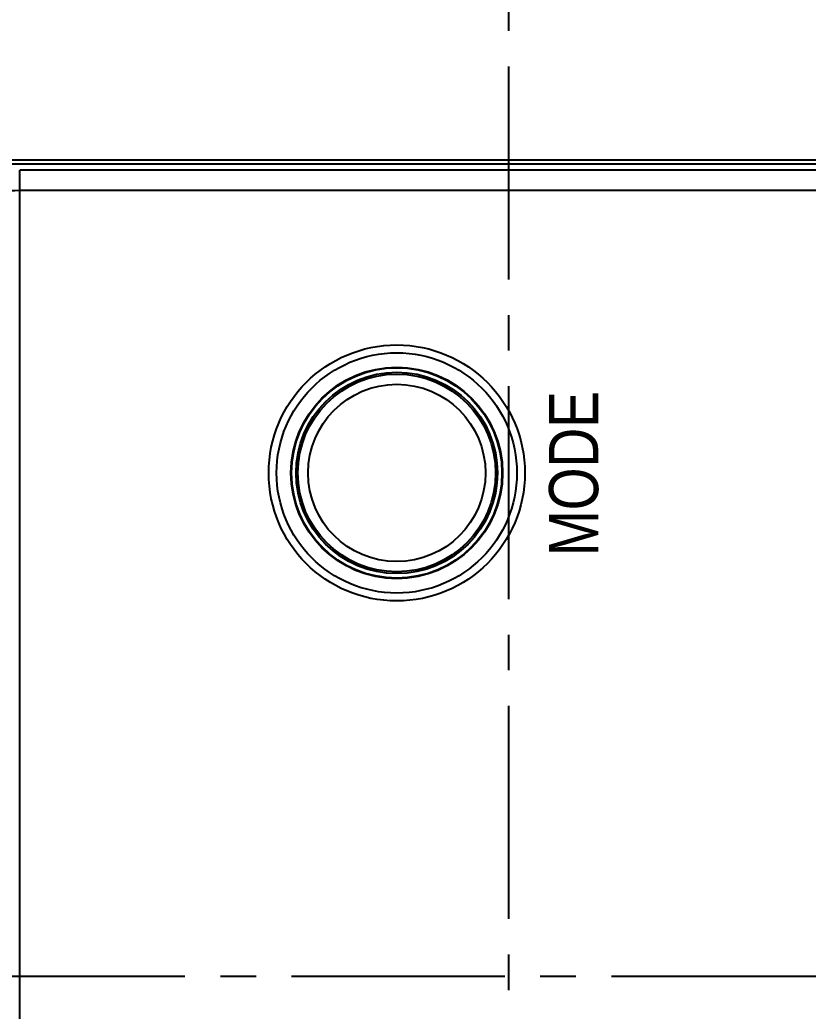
# Model space of a CAD drawing. Extents: x -329 to 5579, y -1951 to 3105.
# Drawn here: x 3010.36 to 3045.58, y -1515.27 to -1470.97 of the extents above; entities that cross this region are included whole.
import ezdxf

# ---------------------------------------------------------------- set-up
doc = ezdxf.new("R2010")
doc.units = 0
doc.header["$PDMODE"] = 3
doc.header["$PDSIZE"] = 1.5
doc.linetypes.add('CENTER', pattern=[17.8, 10.75, -2.35, 2.35, -2.35])
doc.linetypes.add('CENTER2', pattern=[28.575, 19.05, -3.175, 3.175, -3.175])
doc.layers.get('DEFPOINTS').update_dxf_attribs({"linetype": 'CONTINUOUS'})
for name, color, linetype in [('3', 112, 'CENTER'), ('BUTTON_PUSH9DXF_CONTINUOUS', 7, 'CONTINUOUS'), ('CV', 6, 'CONTINUOUS'), ('DIM', 1, 'CONTINUOUS'), ('TOP_CASE-90ADXF_CONTINUOUS', 7, 'CONTINUOUS')]:
    doc.layers.add(name, color=color, linetype=linetype)
doc.styles.add('MODE', font='arialbd.ttf', dxfattribs={"width": 0.8})
doc.styles.add('OMI-1', font='arial.ttf', dxfattribs={"oblique": 1})
doc.dimstyles.new('1', dxfattribs={"dimtxt": 4, "dimasz": 2.5, "dimexe": 0.8, "dimexo": 0.3, "dimgap": 0.5, "dimtad": 1, "dimtoh": 1, "dimdec": 1, "dimzin": 0, "dimtxsty": 'OMI-1', "dimcen": 0, "dimclrd": 256, "dimclre": 256, "dimclrt": 256, "dimazin": 3, "dimtfac": 0.8, "dimtdec": 1, "dimtix": 1, "dimtmove": 0, "dimatfit": 3, "dimtolj": 1, "dimtzin": 0})

# ---------------------------------------------------------------- blocks, each defined once
blk = doc.blocks.new('*D7087')
at = {"layer": 'DEFPOINTS', "color": 0}
for p in [(3165.7, -1438.609), (2899.7, -1477.221), (3165.7, -1477.221)]:
    blk.add_point(p, dxfattribs=at)
at = {"layer": 'DIM'}
for p, q in [((2899.7, -1476.921), (2899.7, -1437.809)), ((3165.7, -1476.921), (3165.7, -1437.809)), ((2902.2, -1438.609), (3163.2, -1438.609))]:
    blk.add_line(p, q, dxfattribs=at)
for points in [[(2902.2, -1438.192), (2902.2, -1439.025), (2899.7, -1438.609)], [(3163.2, -1439.025), (3163.2, -1438.192), (3165.7, -1438.609)]]:
    blk.add_solid(points, dxfattribs=at)
at = {"layer": 'DIM', "insert": (3032.7, -1436.066), "char_height": 4, "attachment_point": 5, "style": 'OMI-1'}
blk.add_mtext('\\A1;266.0', dxfattribs=at)

msp = doc.modelspace()

# ---------------------------------------------------------------- linework, layer by layer
at = {"layer": '3', "linetype": 'CENTER2', "ltscale": 0.5}
for p, q in [((3032.2, -1882.628), (3032.2, -1444.182)), ((3203.475, -1513.721), (2871.68, -1513.721))]:
    msp.add_line(p, q, dxfattribs=at)
at = {"layer": 'BUTTON_PUSH9DXF_CONTINUOUS', "color": 7, "linetype": 'CONTINUOUS'}
for radius in [4.5, 4.417, 3.962]:
    msp.add_circle((3027.2, -1491.221), radius, dxfattribs=at)
at = {"layer": 'TOP_CASE-90ADXF_CONTINUOUS', "color": 7, "linetype": 'CONTINUOUS'}
for p, q in [((2940.196, -1477.221), (3051.666, -1477.221)), ((3051.866, -1477.42), (2940.395, -1477.42)), ((3010.363, -1554.752), (3010.363, -1477.69)), ((3051.515, -1477.69), (3010.363, -1477.69)), ((3051.516, -1478.604), (3010.363, -1478.604))]:
    msp.add_line(p, q, dxfattribs=at)
for radius in [5.721, 5.368, 4.726, 4.7]:
    msp.add_circle((3027.2, -1491.221), radius, dxfattribs=at)
msp.add_open_spline([(3010.363, -1478.604), (3009.757, -1478.604), (3008.87, -1478.687), (3007.762, -1478.978), (3006.588, -1479.434), (3005.657, -1480.122), (3005.433, -1480.83)], degree=3, knots=[0, 0, 0, 0, 0.321565, 0.469839, 0.605159, 1, 1, 1, 1], dxfattribs=at)

# ---------------------------------------------------------------- texts
at = {"layer": 'CV', "color": 0, "insert": (3033.999, -1494.937), "char_height": 2.2, "width": 13.76704, "attachment_point": 1, "rotation": 90, "style": 'MODE'}
msp.add_mtext('{\\fArial|b0|i0|c0|p34;MODE}', dxfattribs=at)

# ---------------------------------------------------------------- dimensions: what is measured, and where the dimension line sits
at = {"layer": 'DIM'}
dim = msp.add_linear_dim(base=(3165.7, -1438.609), p1=(2899.7, -1477.221), p2=(3165.7, -1477.221), dimstyle='1', dxfattribs=at)
dim.commit()
dim.dimension.update_dxf_attribs({"geometry": '*D7087', "text_midpoint": (3032.7, -1436.066)})

doc.saveas('drawing.dxf')
